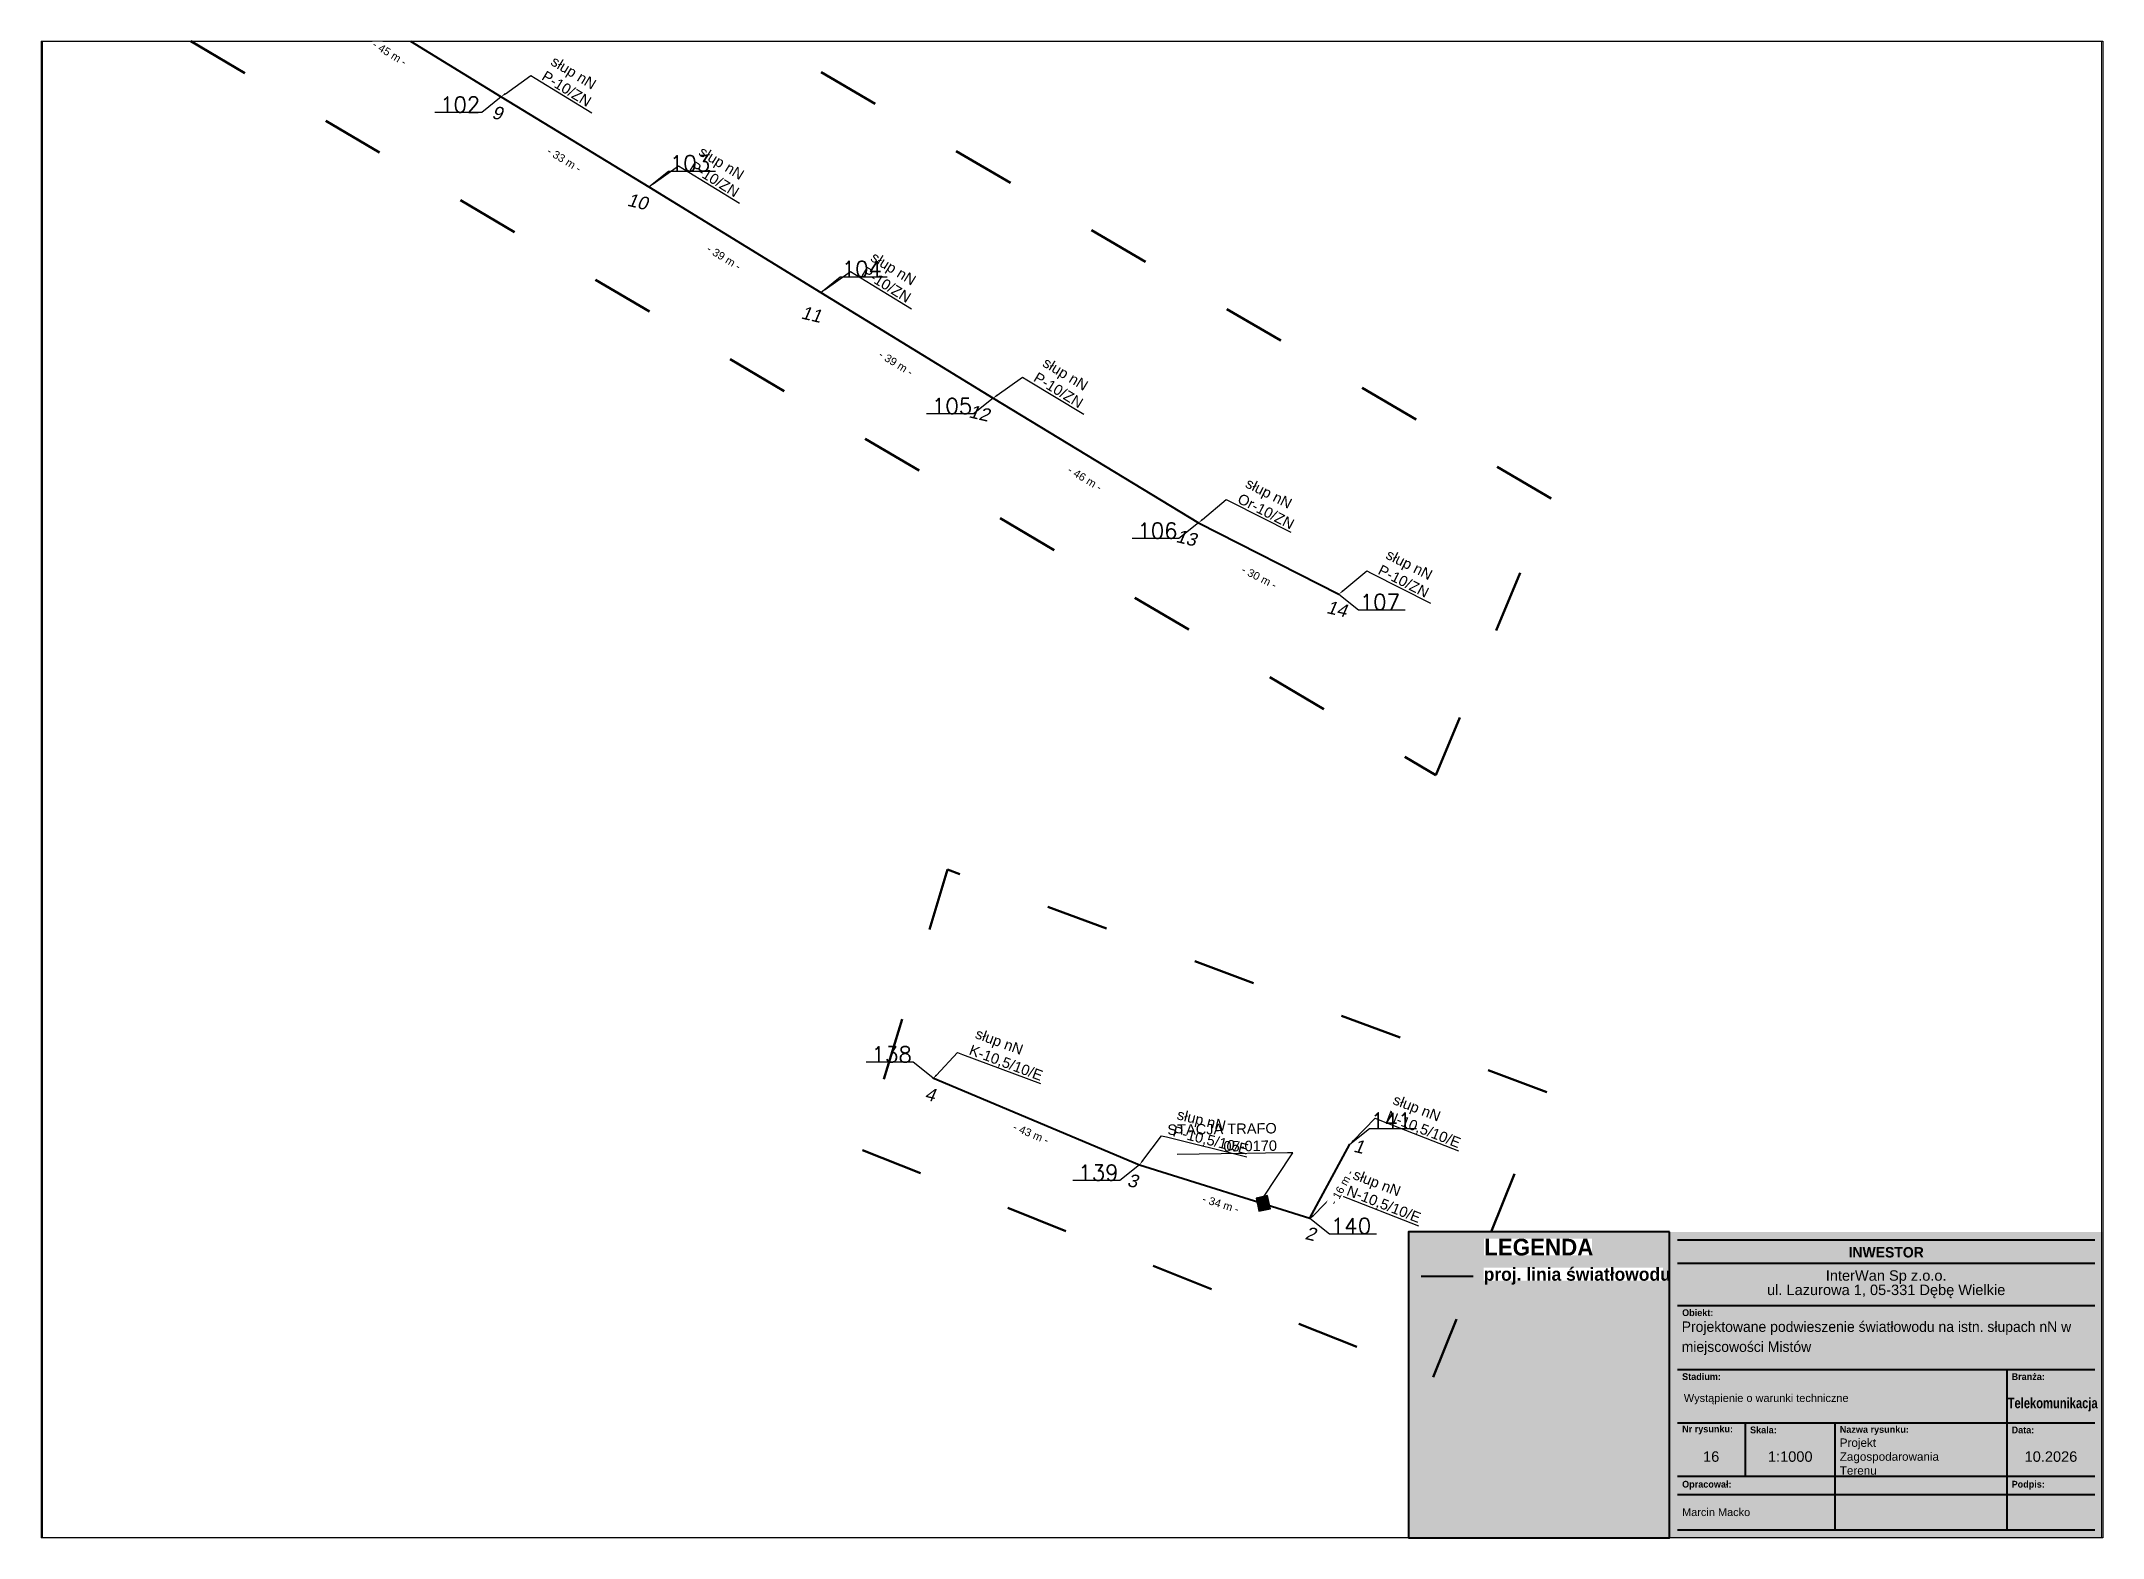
# Paper-space layout '16' of a CAD drawing. Header units: metres, sheet in millimetres. Extents: x 0 to 395, y 0 to 287.
# The model-space entities are those that its viewports show. They can reach past a viewport. Long polylines and large blocks are cut down to what shows.
import ezdxf
from ezdxf import colors
from ezdxf.entities.mleader import LeaderData, LeaderLine
from ezdxf.math import Vec2, Vec3

# ---------------------------------------------------------------- set-up
doc = ezdxf.new("R2010")
doc.units = ezdxf.units.M
doc.header["$MEASUREMENT"] = 0
doc.linetypes.add('ACAD_ISO03W100', pattern=[30, 12, -18])
doc.linetypes.add('DGN Style 2', pattern=[0.005224, 0.003135, -0.00209])
for name, color, linetype, lineweight in [('!TELE', 30, 'Continuous', 40), ('!trafo', 6, 'ACAD_ISO03W100', 50), ('@Tabelka', 7, 'Continuous', 13), ('_mm zasięg trafo', 6, 'ACAD_ISO03W100', 35), ('_numery slupow etap 4 cz. 2', 7, 'Continuous', 40), ('_światłowód', 30, 'Continuous', 50)]:
    doc.layers.add(name, color=color, linetype=linetype, lineweight=lineweight)
for name, color, linetype in [('!wymiary', 7, 'Continuous'), ('_MM opisy', 7, 'Continuous'), ('_mm trafo', 3, 'Continuous'), ('makro-numeracja-punktow', 7, 'Continuous')]:
    doc.layers.add(name, color=color, linetype=linetype)
doc.layers.add('@KonstrTabelki', color=253, linetype='DGN Style 2', lineweight=0, plot=False)
doc.styles.add('GeodText', font='romans.shx')
doc.styles.add('LEGENDA', font='arial.ttf')
doc.styles.get("Standard").update_dxf_attribs({"font": 'arial.ttf'})
doc.dimstyles.new('opis linie', dxfattribs={"dimtxt": 1.5, "dimasz": 2.5, "dimexe": 1.25, "dimexo": 0.625, "dimgap": 2.5, "dimtad": 4, "dimdec": 0, "dimtxsty": 'Standard', "dimcen": 2.5, "dimse1": 1, "dimse2": 1, "dimsd1": 1, "dimsd2": 1, "dimclrt": 256, "dimazin": 3, "dimtfac": 1, "dimtdec": 0, "dimtmove": 0, "dimatfit": 3, "dimtfill": 1})
doc.dimstyles.get("Standard").update_dxf_attribs({"dimtxt": 2.5, "dimasz": 2.5, "dimexe": 1.25, "dimexo": 0.625, "dimtad": 1, "dimtxsty": 'Standard', "dimcen": 2.5, "dimazin": 3, "dimtfac": 1, "dimtmove": 0, "dimatfit": 3})

# ---------------------------------------------------------------- blocks, each defined once
blk = doc.blocks.new('tabelka')
at = {"true_color": 0xffffff, "transparency": 33554687}
h = blk.add_hatch(color=7, dxfattribs=at)
h.dxf.hatch_style = 1
h.paths.add_polyline_path([(-83, 58.61), (0, 58.61), (0, 0), (-83, 0)])
at = {"layer": '@KonstrTabelki'}
blk.add_lwpolyline([(-51.29, 11.83), (-51.29, 22.05)], dxfattribs=at)
at = {"layer": '@Tabelka', "lineweight": 40}
for p, q in [((-81.5, 57.11), (-1.5, 57.11)), ((-81.5, 52.66), (-1.5, 52.66)), ((-81.5, 44.52), (-1.5, 44.52)), ((-81.5, 32.27), (-1.5, 32.27)), ((-81.5, 32.27), (-18.36, 32.27)), ((-18.36, 32.27), (-18.36, 22.05)), ((-81.5, 22.05), (-18.36, 22.05)), ((-68.48, 11.83), (-68.48, 22.05)), ((-51.29, 11.83), (-51.29, 22.05)), ((-18.36, 22.05), (-1.5, 22.05)), ((-18.36, 22.05), (-18.36, 11.83)), ((-51.29, 11.83), (-51.29, 18.64)), ((-18.36, 18.64), (-18.36, 11.83)), ((-51.29, 1.5), (-51.29, 15.11)), ((-18.36, 15.11), (-18.36, 1.5)), ((-81.5, 11.83), (-1.5, 11.83)), ((-81.5, 11.83), (-1.5, 11.83)), ((-81.5, 8.31), (-1.5, 8.31)), ((-81.5, 1.5), (-1.5, 1.5)), ((-81.5, 1.5), (-1.5, 1.5))]:
    blk.add_line(p, q, dxfattribs=at)
at = {"layer": '@Tabelka'}
for s, insert, char_height, attachment_point, line_spacing_factor in [('{\\fLato Light|b1|i0|c238|p34;INWESTOR}', (-41.5, 55.72), 2, 2, 0.825), ('{\\fLato Light|b1|i0|c238|p34;Obiekt:}', (-80.6, 43.13), 1.3, 4, 0.946154), ('{\\fLato Light|b1|i0|c238|p34;Branża:}', (-17.47, 30.88), 1.3, 4, 0.946154), ('Wystąpienie o warunki techniczne', (-80.27, 26.56), 1.5, 4, 0.825), ('{\\fLato Light|b1|i0|c238|p34;\\W0.8;Telekomunikacja}', (-9.6, 25.53), 2, 5, 0.76875), ('{\\fLato Light|b1|i0|c238|p34;Nr rysunku:}', (-80.6, 20.66), 1.3, 4, 0.946154), ('{\\fLato Light|b1|i0|c238|p34;Skala:}', (-67.58, 20.66), 1.3, 4, 0.946154), ('{\\fLato Light|b1|i0|c238|p34;Nazwa rysunku:}', (-50.39, 20.57), 1.3, 4, 0.946154), ('{\\fLato Light|b1|i0|c238|p34;Data:}', (-17.47, 20.66), 1.3, 4, 0.946154), ('10.2026', (-9.93, 15.55), 2, 5, 0.825), ('{\\fLato Light|b1|i0|c238|p34;Opracował:}', (-80.6, 10.07), 1.3, 4, 0.946154), ('{\\fLato Light|b1|i0|c238|p34;Podpis:}', (-17.47, 10.07), 1.3, 4, 0.946154)]:
    blk.add_mtext(s, dxfattribs=dict(at, insert=insert, char_height=char_height, attachment_point=attachment_point, line_spacing_factor=line_spacing_factor))
at = {"layer": '@Tabelka', "insert": (-41.5, 51.27), "char_height": 2, "attachment_point": 2, "line_spacing_factor": 0.825, "style": 'LEGENDA'}
blk.add_mtext('InterWan Sp z.o.o.\\Pul. Lazurowa 1, 05-331 Dębę Wielkie', dxfattribs=at)
at = {"layer": '@Tabelka', "attachment_point": 4}
for s, insert, char_height, width, line_spacing_factor in [('{\\fLato Light|b1|i0|c238|p34;Stadium:}', (-80.6, 30.88), 1.3, 8.6456, 0.946154), ('Marcin Macko', (-80.6, 4.9), 1.5, 27.9275, 0.825)]:
    blk.add_mtext(s, dxfattribs=dict(at, insert=insert, char_height=char_height, width=width, line_spacing_factor=line_spacing_factor))
blk = doc.blocks.new('legenda')
at = {"true_color": 0xffffff, "transparency": 33554687}
h = blk.add_hatch(color=7, dxfattribs=at)
h.dxf.hatch_style = 1
h.paths.add_polyline_path([(0, 58.61), (0, 0), (-50, 0), (-50, 58.61)])
at = {"lineweight": 40}
blk.add_lwpolyline([(0, 58.61), (-50, 58.61), (-50, 0)], dxfattribs=at)
at = {"layer": '_światłowód', "lineweight": 40}
blk.add_lwpolyline([(-47.62, 50.14), (-37.62, 50.14)], dxfattribs=at)
at = {"layer": '_mm zasięg trafo', "bg_fill": 3, "box_fill_scale": 1, "bg_fill_color": 256, "bg_fill_transparency": 0}
for s, width, heights, insert, char_height, attachment_point in [('{\\fLato Light|b1|i0|c238|p34;\\C7;LEGENDA}', 20.65, [-3.27], (-35.53, 57.31), 3.2, 1), ('\\pxt4;{\\fLato Light|b1|i0|c238|p34;\\C7;proj. linia światłowodu}', 34.3358, [-3.2], (-35.62, 50.14), 2.5, 4)]:
    blk.add_mtext_dynamic_manual_height_columns(s, width=width, gutter_width=1, heights=heights, dxfattribs=dict(at, insert=insert, char_height=char_height, attachment_point=attachment_point))
at = {"lineweight": 40}
blk.add_lwpolyline([(-50, 0), (0, 0), (0, 58.61)], dxfattribs=at)
blk.add_lwpolyline([(0, 58.61), (0, 0)])
blk = doc.blocks.new('*D189')
at = {"layer": '!wymiary', "insert": (7542825.96, 5788180.49), "char_height": 1.5, "attachment_point": 5, "rotation": 61.574, "bg_fill": 3, "box_fill_scale": 1.25, "bg_fill_color": 257, "bg_fill_transparency": 0}
blk.add_mtext('\\A1;- 16 m -', dxfattribs=at)
blk = doc.blocks.new('*D190')
at = {"layer": '!wymiary', "insert": (7542802.82, 5788177.29), "char_height": 1.5, "attachment_point": 5, "rotation": 342.6819, "bg_fill": 3, "box_fill_scale": 1.25, "bg_fill_color": 257, "bg_fill_transparency": 0}
blk.add_mtext('\\A1;- 34 m -', dxfattribs=at)
blk = doc.blocks.new('*D191')
at = {"layer": '!wymiary', "insert": (7542766.45, 5788190.8), "char_height": 1.5, "attachment_point": 5, "rotation": 337.1832, "bg_fill": 3, "box_fill_scale": 1.25, "bg_fill_color": 257, "bg_fill_transparency": 0}
blk.add_mtext('\\A1;- 43 m -', dxfattribs=at)
blk = doc.blocks.new('*D224')
at = {"layer": '!wymiary', "insert": (7542643.58, 5788397.87), "char_height": 1.5, "attachment_point": 5, "rotation": 328.5632, "bg_fill": 3, "box_fill_scale": 1.25, "bg_fill_color": 257, "bg_fill_transparency": 0}
blk.add_mtext('\\A1;- 45 m -', dxfattribs=at)
blk = doc.blocks.new('*D225')
at = {"layer": '!wymiary', "insert": (7542677.02, 5788377.45), "char_height": 1.5, "attachment_point": 5, "rotation": 328.6233, "bg_fill": 3, "box_fill_scale": 1.25, "bg_fill_color": 257, "bg_fill_transparency": 0}
blk.add_mtext('\\A1;- 33 m -', dxfattribs=at)
blk = doc.blocks.new('*D226')
at = {"layer": '!wymiary', "insert": (7542707.63, 5788358.7), "char_height": 1.5, "attachment_point": 5, "rotation": 328.4223, "bg_fill": 3, "box_fill_scale": 1.25, "bg_fill_color": 257, "bg_fill_transparency": 0}
blk.add_mtext('\\A1;- 39 m -', dxfattribs=at)
blk = doc.blocks.new('*D227')
at = {"layer": '!wymiary', "insert": (7542740.59, 5788338.44), "char_height": 1.5, "attachment_point": 5, "rotation": 328.4303, "bg_fill": 3, "box_fill_scale": 1.25, "bg_fill_color": 257, "bg_fill_transparency": 0}
blk.add_mtext('\\A1;- 39 m -', dxfattribs=at)
blk = doc.blocks.new('*D228')
at = {"layer": '!wymiary', "insert": (7542776.79, 5788316.35), "char_height": 1.5, "attachment_point": 5, "rotation": 328.7387, "bg_fill": 3, "box_fill_scale": 1.25, "bg_fill_color": 257, "bg_fill_transparency": 0}
blk.add_mtext('\\A1;- 46 m -', dxfattribs=at)
blk = doc.blocks.new('*D229')
at = {"layer": '!wymiary', "insert": (7542810.19, 5788297.41), "char_height": 1.5, "attachment_point": 5, "rotation": 333.0657, "bg_fill": 3, "box_fill_scale": 1.25, "bg_fill_color": 257, "bg_fill_transparency": 0}
blk.add_mtext('\\A1;- 30 m -', dxfattribs=at)
blk = doc.blocks.new('trafo')
at = {"layer": '_mm trafo'}
h = blk.add_hatch(color=256, dxfattribs=at)
h.dxf.hatch_style = 1
h.paths.add_polyline_path([(-1.15, 1.02), (-0.52, -1.51), (1.64, -0.96), (1.01, 1.59)])
at = {"layer": '_mm trafo', "flags": 128}
blk.add_lwpolyline([(-0.52, -1.52), (1.64, -0.96), (0.98, 1.58), (-1.17, 0.99), (-0.52, -1.52)], close=True, dxfattribs=at)

msp = doc.modelspace()

# ---------------------------------------------------------------- linework, layer by layer
at = {"layer": '!TELE'}
for points in [[(7542116.06, 5788604.01), (7542140.65, 5788598.81), (7542170.62, 5788592.6), (7542199.43, 5788586.71), (7542229.31, 5788580.48), (7542259.1, 5788574.41), (7542313.14, 5788560.67), (7542360.54, 5788543.14), (7542409.89, 5788524.88), (7542456.63, 5788507.04), (7542498.09, 5788492.29), (7542538.9, 5788466.74), (7542582.75, 5788439.74), (7542626.38, 5788413.08), (7542664.95, 5788389.51), (7542693.27, 5788372.24), (7542726.2, 5788352), (7542759.19, 5788331.72), (7542798.55, 5788307.83), (7542825.46, 5788294.16)], [(7542747.63, 5788201.45), (7542787.23, 5788184.79), (7542819.91, 5788174.6), (7542827.58, 5788188.77)]]:
    msp.add_lwpolyline(points, dxfattribs=at)
at = {"layer": '!trafo', "color": 3}
msp.add_lwpolyline([(7542375.07, 5788226.43), (7542421.08, 5788217.3), (7542447.12, 5788301.92), (7542560.44, 5788256.8), (7542575.33, 5788306.47), (7542418.48, 5788364.73), (7542250.69, 5788428.57)], dxfattribs=at)
msp.add_lwpolyline([(7542750.47, 5788241.41), (7542734.15, 5788187.63), (7542843.52, 5788144.08), (7542865.32, 5788198.75)], close=True, dxfattribs=at)

# ---------------------------------------------------------------- texts
at = {"layer": 'makro-numeracja-punktow', "lineweight": 30, "insert": (7542743.63, 5788204.45), "char_height": 3, "attachment_point": 9, "line_spacing_factor": 0.8, "style": 'GeodText'}
msp.add_mtext('138', dxfattribs=at)

# ---------------------------------------------------------------- next in the draw order: leaders
at = {"layer": '_MM opisy'}
ml = msp.add_multileader_mtext('Standard', dxfattribs=at)
ml.set_content('\\pxql;słup nN\\PP-10/ZN', color=256)
ml.set_leader_properties()
ml.build(insert=Vec2(0, 0))
ml.multileader.update_dxf_attribs({"has_text_frame": 1, "text_left_attachment_type": 5, "text_right_attachment_type": 5, "dogleg_length": 1, "arrow_head_size": 1})
ctx = ml.context
ctx.base_point, ctx.char_height, ctx.arrow_head_size, ctx.landing_gap_size, ctx.plane_origin, ctx.plane_x_axis, ctx.plane_y_axis = Vec3(7542671.46, 5788393.05), 2, 1, 1, Vec3(7542665.68, 5788387.4), Vec3(0.853762, -0.520663), Vec3(0.520663, 0.853762)
ctx.left_attachment, ctx.right_attachment = 5, 5
notes = []
notes.append((ctx, [(0, (1, 1, 0), (7542670.6, 5788393.57), (0.853762, -0.520663), 1, [(0, [(7542664.95, 5788389.51), (7542670.6, 5788393.57)], 0, [])])]))
ctx.mtext.insert, ctx.mtext.text_direction, ctx.mtext.rotation, ctx.mtext.flow_direction = Vec3(7542675.31, 5788397.45), Vec3(0.853762, -0.520663), 5.735558, 5
ctx.mtext.has_bg_fill, ctx.mtext.bg_color, ctx.mtext.bg_scale_factor, ctx.mtext.bg_transparency, ctx.mtext.use_window_bg_color = 1, -1023410175, 1, 0, 1
ml = msp.add_multileader_mtext('Standard', dxfattribs=at)
ml.set_content('\\pxql;słup nN\\PP-10/ZN', color=256)
ml.set_leader_properties()
ml.build(insert=Vec2(0, 0))
ml.multileader.update_dxf_attribs({"has_text_frame": 1, "text_left_attachment_type": 5, "text_right_attachment_type": 5, "dogleg_length": 1, "arrow_head_size": 1})
ctx = ml.context
ctx.base_point, ctx.char_height, ctx.arrow_head_size, ctx.landing_gap_size, ctx.plane_origin, ctx.plane_x_axis, ctx.plane_y_axis = Vec3(7542699.79, 5788375.75), 2, 1, 1, Vec3(7542693.99, 5788370.13), Vec3(0.851931, -0.523654), Vec3(0.523654, 0.851931)
ctx.left_attachment, ctx.right_attachment = 5, 5
notes.append((ctx, [(0, (1, 1, 0), (7542698.93, 5788376.28), (0.851931, -0.523654), 1, [(0, [(7542693.27, 5788372.24), (7542698.93, 5788376.28)], 0, [])])]))
ctx.mtext.insert, ctx.mtext.text_direction, ctx.mtext.rotation, ctx.mtext.flow_direction = Vec3(7542703.66, 5788380.14), Vec3(0.851931, -0.523654), 5.732051, 5
ctx.mtext.has_bg_fill, ctx.mtext.bg_color, ctx.mtext.bg_scale_factor, ctx.mtext.bg_transparency, ctx.mtext.use_window_bg_color = 1, -1023410175, 1, 0, 1
ml = msp.add_multileader_mtext('Standard', dxfattribs=at)
ml.set_content('\\pxql;słup nN\\PP-10/ZN', color=256)
ml.set_leader_properties()
ml.build(insert=Vec2(0, 0))
ml.multileader.update_dxf_attribs({"has_text_frame": 1, "text_left_attachment_type": 5, "text_right_attachment_type": 5, "dogleg_length": 1, "arrow_head_size": 1})
ctx = ml.context
ctx.base_point, ctx.char_height, ctx.arrow_head_size, ctx.landing_gap_size, ctx.plane_origin, ctx.plane_x_axis, ctx.plane_y_axis = Vec3(7542732.71, 5788355.51), 2, 1, 1, Vec3(7542726.92, 5788349.89), Vec3(0.852004, -0.523535), Vec3(0.523535, 0.852004)
ctx.left_attachment, ctx.right_attachment = 5, 5
notes.append((ctx, [(0, (1, 1, 0), (7542731.86, 5788356.04), (0.852004, -0.523535), 1, [(0, [(7542726.2, 5788352), (7542731.86, 5788356.04)], 0, [])])]))
ctx.mtext.insert, ctx.mtext.text_direction, ctx.mtext.rotation, ctx.mtext.flow_direction = Vec3(7542736.59, 5788359.91), Vec3(0.852004, -0.523535), 5.73219, 5
ctx.mtext.has_bg_fill, ctx.mtext.bg_color, ctx.mtext.bg_scale_factor, ctx.mtext.bg_transparency, ctx.mtext.use_window_bg_color = 1, -1023410175, 1, 0, 1
ml = msp.add_multileader_mtext('Standard', dxfattribs=at)
ml.set_content('\\pxql;słup nN\\PP-10/ZN', color=256)
ml.set_leader_properties()
ml.build(insert=Vec2(0, 0))
ml.multileader.update_dxf_attribs({"has_text_frame": 1, "text_left_attachment_type": 5, "text_right_attachment_type": 5, "dogleg_length": 1, "arrow_head_size": 1})
ctx = ml.context
ctx.base_point, ctx.char_height, ctx.arrow_head_size, ctx.landing_gap_size, ctx.plane_origin, ctx.plane_x_axis, ctx.plane_y_axis = Vec3(7542765.69, 5788335.28), 2, 1, 1, Vec3(7542759.92, 5788329.62), Vec3(0.85481, -0.518941), Vec3(0.518941, 0.85481)
ctx.left_attachment, ctx.right_attachment = 5, 5
notes.append((ctx, [(0, (1, 1, 0), (7542764.83, 5788335.79), (0.85481, -0.518941), 1, [(0, [(7542759.19, 5788331.72), (7542764.83, 5788335.79)], 0, [])])]))
ctx.mtext.insert, ctx.mtext.text_direction, ctx.mtext.rotation, ctx.mtext.flow_direction = Vec3(7542769.54, 5788339.69), Vec3(0.85481, -0.518941), 5.737573, 5
ctx.mtext.has_bg_fill, ctx.mtext.bg_color, ctx.mtext.bg_scale_factor, ctx.mtext.bg_transparency, ctx.mtext.use_window_bg_color = 1, -1023410175, 1, 0, 1
ml = msp.add_multileader_mtext('Standard', dxfattribs=at)
ml.set_content('\\pxql;słup nN\\POr-10/ZN', color=256)
ml.set_leader_properties()
ml.build(insert=Vec2(0, 0))
ml.multileader.update_dxf_attribs({"has_text_frame": 1, "text_left_attachment_type": 5, "text_right_attachment_type": 5, "dogleg_length": 1, "arrow_head_size": 1})
ctx = ml.context
ctx.base_point, ctx.char_height, ctx.arrow_head_size, ctx.landing_gap_size, ctx.plane_origin, ctx.plane_x_axis, ctx.plane_y_axis = Vec3(7542804.76, 5788311.86), 2, 1, 1, Vec3(7542799.44, 5788305.79), Vec3(0.891526, -0.452969), Vec3(0.452969, 0.891526)
ctx.left_attachment, ctx.right_attachment = 5, 5
notes.append((ctx, [(0, (1, 1, 0), (7542803.87, 5788312.32), (0.891526, -0.452969), 1, [(0, [(7542798.55, 5788307.83), (7542803.87, 5788312.32)], 0, [])])]))
ctx.mtext.insert, ctx.mtext.text_direction, ctx.mtext.rotation, ctx.mtext.flow_direction = Vec3(7542808.26, 5788316.55), Vec3(0.891526, -0.452969), 5.813093, 5
ctx.mtext.has_bg_fill, ctx.mtext.bg_color, ctx.mtext.bg_scale_factor, ctx.mtext.bg_transparency, ctx.mtext.use_window_bg_color = 1, -1023410175, 1, 0, 1
ml = msp.add_multileader_mtext('Standard', dxfattribs=at)
ml.set_content('\\pxql;słup nN\\PP-10/ZN', color=256)
ml.set_leader_properties()
ml.build(insert=Vec2(0, 0))
ml.multileader.update_dxf_attribs({"has_text_frame": 1, "text_left_attachment_type": 5, "text_right_attachment_type": 5, "dogleg_length": 1, "arrow_head_size": 1})
ctx = ml.context
ctx.base_point, ctx.char_height, ctx.arrow_head_size, ctx.landing_gap_size, ctx.plane_origin, ctx.plane_x_axis, ctx.plane_y_axis = Vec3(7542831.67, 5788298.19), 2, 1, 1, Vec3(7542826.35, 5788292.11), Vec3(0.891526, -0.452969), Vec3(0.452969, 0.891526)
ctx.left_attachment, ctx.right_attachment = 5, 5
notes.append((ctx, [(0, (1, 1, 0), (7542830.78, 5788298.64), (0.891526, -0.452969), 1, [(0, [(7542825.46, 5788294.16), (7542830.78, 5788298.64)], 0, [])])]))
ctx.mtext.insert, ctx.mtext.text_direction, ctx.mtext.rotation, ctx.mtext.flow_direction = Vec3(7542835.18, 5788302.88), Vec3(0.891526, -0.452969), 5.813093, 5
ctx.mtext.has_bg_fill, ctx.mtext.bg_color, ctx.mtext.bg_scale_factor, ctx.mtext.bg_transparency, ctx.mtext.use_window_bg_color = 1, -1023410175, 1, 0, 1
ml = msp.add_multileader_mtext('Standard', dxfattribs=at)
ml.set_content('\\pxql;słup nN\\PN-10,5/10/E', color=256)
ml.set_leader_properties()
ml.build(insert=Vec2(0, 0))
ml.multileader.update_dxf_attribs({"has_text_frame": 1, "text_left_attachment_type": 5, "text_right_attachment_type": 5, "dogleg_length": 1, "arrow_head_size": 1})
ctx = ml.context
ctx.base_point, ctx.char_height, ctx.arrow_head_size, ctx.landing_gap_size, ctx.plane_origin, ctx.plane_x_axis, ctx.plane_y_axis = Vec3(7542825.68, 5788179.01), 2, 1, 1, Vec3(7542820.97, 5788172.45), Vec3(0.931403, -0.363989), Vec3(0.363989, 0.931403)
ctx.left_attachment, ctx.right_attachment = 5, 5
notes.append((ctx, [(0, (1, 1, 0), (7542824.75, 5788179.37), (0.931403, -0.363989), 1, [(0, [(7542819.89, 5788174.39), (7542824.75, 5788179.37)], 0, [])])]))
ctx.mtext.insert, ctx.mtext.text_direction, ctx.mtext.rotation, ctx.mtext.flow_direction = Vec3(7542828.71, 5788184.02), Vec3(0.931403, -0.363989), 5.910638, 5
ctx.mtext.has_bg_fill, ctx.mtext.bg_color, ctx.mtext.bg_scale_factor, ctx.mtext.bg_transparency, ctx.mtext.use_window_bg_color = 1, -1023410175, 1, 0, 1
for ctx, leaders in notes:
    for number, flags, end, landing, length, lines in leaders:
        leader = LeaderData()
        leader.index, (leader.has_last_leader_line, leader.has_dogleg_vector, leader.attachment_direction) = number, flags
        leader.last_leader_point, leader.dogleg_vector, leader.dogleg_length = Vec3(end), Vec3(landing), length
        for number, points, colour, breaks in lines:
            line = LeaderLine()
            line.index, line.vertices, line.color, line.breaks = number, Vec3.list(points), colors.encode_raw_color(colour), breaks
            leader.lines.append(line)
        ctx.leaders.append(leader)

# ---------------------------------------------------------------- next in the draw order: linework, layer by layer
at = {"layer": '!trafo', "color": 3}
msp.add_lwpolyline([(7542069.24, 5788579.5), (7542112.55, 5788543.58), (7542130.04, 5788581.62), (7542466.51, 5788482.09), (7542844.03, 5788259.49), (7542866.16, 5788312.53), (7542503.5, 5788524.2), (7542139.52, 5788630.94), (7542169.31, 5788722.61), (7542104.89, 5788742.32), (7542069.24, 5788579.5)], dxfattribs=at)

# ---------------------------------------------------------------- next in the draw order: texts
at = {"layer": 'makro-numeracja-punktow', "lineweight": 30, "char_height": 3, "attachment_point": 7, "line_spacing_factor": 0.8, "style": 'GeodText'}
for s, insert in [('103', (7542697.27, 5788375.24)), ('104', (7542730.2, 5788355)), ('107', (7542829.46, 5788291.16))]:
    msp.add_mtext(s, dxfattribs=dict(at, insert=insert))

# ---------------------------------------------------------------- next in the draw order: leaders
at = {"layer": '_MM opisy'}
ml = msp.add_multileader_mtext('Standard', dxfattribs=at)
ml.set_content('\\pxql;słup nN\\PN-10,5/10/E', color=256)
ml.set_leader_properties()
ml.build(insert=Vec2(0, 0))
ml.multileader.update_dxf_attribs({"has_text_frame": 1, "text_left_attachment_type": 5, "text_right_attachment_type": 5, "dogleg_length": 1, "arrow_head_size": 1})
ctx = ml.context
ctx.base_point, ctx.char_height, ctx.arrow_head_size, ctx.landing_gap_size, ctx.plane_origin, ctx.plane_x_axis, ctx.plane_y_axis = Vec3(7542833.32, 5788193.36), 2, 1, 1, Vec3(7542828.62, 5788186.8), Vec3(0.931403, -0.363989), Vec3(0.363989, 0.931403)
ctx.left_attachment, ctx.right_attachment = 5, 5
notes = []
notes.append((ctx, [(0, (1, 1, 0), (7542832.39, 5788193.73), (0.931403, -0.363989), 1, [(0, [(7542827.54, 5788188.74), (7542832.39, 5788193.73)], 0, [])])]))
ctx.mtext.insert, ctx.mtext.text_direction, ctx.mtext.rotation, ctx.mtext.flow_direction = Vec3(7542836.35, 5788198.37), Vec3(0.931403, -0.363989), 5.910638, 5
ctx.mtext.has_bg_fill, ctx.mtext.bg_color, ctx.mtext.bg_scale_factor, ctx.mtext.bg_transparency, ctx.mtext.use_window_bg_color = 1, -1023410175, 1, 0, 1
for ctx, leaders in notes:
    for number, flags, end, landing, length, lines in leaders:
        leader = LeaderData()
        leader.index, (leader.has_last_leader_line, leader.has_dogleg_vector, leader.attachment_direction) = number, flags
        leader.last_leader_point, leader.dogleg_vector, leader.dogleg_length = Vec3(end), Vec3(landing), length
        for number, points, colour, breaks in lines:
            line = LeaderLine()
            line.index, line.vertices, line.color, line.breaks = number, Vec3.list(points), colors.encode_raw_color(colour), breaks
            leader.lines.append(line)
        ctx.leaders.append(leader)

# ---------------------------------------------------------------- next in the draw order: texts
at = {"layer": 'makro-numeracja-punktow', "lineweight": 30, "insert": (7542831.58, 5788191.77), "char_height": 3, "attachment_point": 7, "line_spacing_factor": 0.8, "style": 'GeodText'}
msp.add_mtext('141', dxfattribs=at)

# ---------------------------------------------------------------- next in the draw order: dimensions: what is measured, and where the dimension line sits
at = {"layer": '!wymiary'}
for p1, p2, picture, middle in [((7542626.38, 5788413.08), (7542664.95, 5788389.51), '*D224', (7542643.58, 5788397.87)), ((7542827.58, 5788188.77), (7542819.91, 5788174.6), '*D189', (7542825.96, 5788180.49))]:
    dim = msp.add_aligned_dim(p1=p1, p2=p2, distance=-0.75, dimstyle='opis linie', dxfattribs=at)
    dim.commit()
    dim.dimension.update_dxf_attribs({"geometry": picture, "text_midpoint": middle})

# ---------------------------------------------------------------- next in the draw order: texts
at = {"layer": '_numery slupow etap 4 cz. 2', "oblique": 10}
msp.add_text('1', height=2.5, rotation=346.8099, dxfattribs=at).set_placement((7542828.12, 5788187.33))
at = {"layer": 'makro-numeracja-punktow', "lineweight": 30, "char_height": 3, "line_spacing_factor": 0.8, "style": 'GeodText'}
for s, insert, attachment_point in [('102', (7542660.95, 5788386.51), 9), ('140', (7542823.91, 5788171.6), 7)]:
    msp.add_mtext(s, dxfattribs=dict(at, insert=insert, attachment_point=attachment_point))

# ---------------------------------------------------------------- next in the draw order: dimensions: what is measured, and where the dimension line sits
at = {"layer": '!wymiary'}
for p1, p2, picture, middle in [((7542664.95, 5788389.51), (7542693.27, 5788372.24), '*D225', (7542677.02, 5788377.45)), ((7542819.91, 5788174.6), (7542787.23, 5788184.79), '*D190', (7542802.82, 5788177.29))]:
    dim = msp.add_aligned_dim(p1=p1, p2=p2, distance=-0.75, dimstyle='opis linie', dxfattribs=at)
    dim.commit()
    dim.dimension.update_dxf_attribs({"geometry": picture, "text_midpoint": middle})

# ---------------------------------------------------------------- next in the draw order: leaders
at = {"layer": 'makro-numeracja-punktow', "lineweight": 30, "has_arrowhead": 0, "annotation_type": 0, "has_hookline": 1, "hookline_direction": 0, "text_width": 8.19}
msp.add_leader([(7542827.58, 5788188.77), (7542831.31, 5788191.77), (7542831.49, 5788191.77)], dimstyle='Standard', dxfattribs=at)

# ---------------------------------------------------------------- next in the draw order: block references
at = {"rotation": 357.3066721443945}
msp.add_blockref('trafo', (7542810.74, 5788177.39), dxfattribs=at)

# ---------------------------------------------------------------- next in the draw order: texts
at = {"layer": '_numery slupow etap 4 cz. 2', "oblique": 10}
for s, p in [('9', (7542663.02, 5788385.42)), ('2', (7542818.83, 5788170.6))]:
    msp.add_text(s, height=2.5, rotation=346.8099, dxfattribs=at).set_placement(p)

# ---------------------------------------------------------------- next in the draw order: dimensions: what is measured, and where the dimension line sits
at = {"layer": '!wymiary'}
for p1, p2, picture, middle in [((7542693.27, 5788372.24), (7542726.2, 5788352), '*D226', (7542707.63, 5788358.7)), ((7542787.23, 5788184.79), (7542747.63, 5788201.45), '*D191', (7542766.45, 5788190.8))]:
    dim = msp.add_aligned_dim(p1=p1, p2=p2, distance=-0.75, dimstyle='opis linie', dxfattribs=at)
    dim.commit()
    dim.dimension.update_dxf_attribs({"geometry": picture, "text_midpoint": middle})

# ---------------------------------------------------------------- next in the draw order: leaders
at = {"layer": 'makro-numeracja-punktow', "lineweight": 30, "has_arrowhead": 0, "annotation_type": 0, "has_hookline": 1, "hookline_direction": 0, "text_width": 8.19, "horizontal_direction": (-1, 0, 0)}
msp.add_leader([(7542664.95, 5788389.51), (7542661.22, 5788386.51), (7542661.04, 5788386.51)], dimstyle='Standard', dxfattribs=at)
at = {"layer": 'makro-numeracja-punktow', "lineweight": 30, "has_arrowhead": 0, "annotation_type": 0, "has_hookline": 1, "hookline_direction": 0, "text_width": 8.19}
msp.add_leader([(7542819.91, 5788174.6), (7542823.64, 5788171.6), (7542823.82, 5788171.6)], dimstyle='Standard', dxfattribs=at)

# ---------------------------------------------------------------- next in the draw order: texts
at = {"layer": '_numery slupow etap 4 cz. 2', "oblique": 10}
for s, p in [('10', (7542688.95, 5788368.64)), ('4', (7542745.97, 5788197.3)), ('3', (7542784.75, 5788180.77))]:
    msp.add_text(s, height=2.5, rotation=346.8099, dxfattribs=at).set_placement(p)
at = {"layer": 'makro-numeracja-punktow', "lineweight": 30, "insert": (7542783.23, 5788181.79), "char_height": 3, "attachment_point": 9, "line_spacing_factor": 0.8, "style": 'GeodText'}
msp.add_mtext('139', dxfattribs=at)

# ---------------------------------------------------------------- next in the draw order: dimensions: what is measured, and where the dimension line sits
at = {"layer": '!wymiary'}
dim = msp.add_aligned_dim(p1=(7542726.2, 5788352), p2=(7542759.19, 5788331.72), distance=-0.75, dimstyle='opis linie', dxfattribs=at)
dim.commit()
dim.dimension.update_dxf_attribs({"geometry": '*D227', "text_midpoint": (7542740.59, 5788338.44)})

# ---------------------------------------------------------------- next in the draw order: leaders
at = {"layer": 'makro-numeracja-punktow', "lineweight": 30, "has_arrowhead": 0, "annotation_type": 0, "has_hookline": 1, "hookline_direction": 0, "text_width": 8.19}
msp.add_leader([(7542693.27, 5788372.24), (7542697, 5788375.24), (7542697.18, 5788375.24)], dimstyle='Standard', dxfattribs=at)

# ---------------------------------------------------------------- next in the draw order: texts
at = {"layer": '_numery slupow etap 4 cz. 2', "oblique": 10}
msp.add_text('11', height=2.5, rotation=346.8099, dxfattribs=at).set_placement((7542722.26, 5788347.03))
at = {"layer": 'makro-numeracja-punktow', "lineweight": 30, "insert": (7542755.19, 5788328.72), "char_height": 3, "attachment_point": 9, "line_spacing_factor": 0.8, "style": 'GeodText'}
msp.add_mtext('105', dxfattribs=at)

# ---------------------------------------------------------------- next in the draw order: dimensions: what is measured, and where the dimension line sits
at = {"layer": '!wymiary'}
dim = msp.add_aligned_dim(p1=(7542759.19, 5788331.72), p2=(7542798.55, 5788307.83), distance=-0.75, dimstyle='opis linie', dxfattribs=at)
dim.commit()
dim.dimension.update_dxf_attribs({"geometry": '*D228', "text_midpoint": (7542776.79, 5788316.35)})

# ---------------------------------------------------------------- next in the draw order: leaders
at = {"layer": '_MM opisy'}
ml = msp.add_multileader_mtext('Standard', dxfattribs=at)
ml.set_content('\\pxql;słup nN\\PK-10,5/10/E', color=256)
ml.set_leader_properties()
ml.build(insert=Vec2(0, 0))
ml.multileader.update_dxf_attribs({"has_text_frame": 1, "text_left_attachment_type": 5, "text_right_attachment_type": 5, "dogleg_length": 1, "arrow_head_size": 1})
ctx = ml.context
ctx.base_point, ctx.char_height, ctx.arrow_head_size, ctx.landing_gap_size, ctx.plane_origin, ctx.plane_x_axis, ctx.plane_y_axis = Vec3(7542753.35, 5788205.96), 2, 1, 1, Vec3(7542748.75, 5788199.33), Vec3(0.937011, -0.3493), Vec3(0.3493, 0.937011)
ctx.left_attachment, ctx.right_attachment = 5, 5
notes = []
notes.append((ctx, [(0, (1, 1, 0), (7542752.41, 5788206.31), (0.937011, -0.3493), 1, [(0, [(7542747.64, 5788201.26), (7542752.41, 5788206.31)], 0, [])])]))
ctx.mtext.insert, ctx.mtext.text_direction, ctx.mtext.rotation, ctx.mtext.flow_direction = Vec3(7542756.3, 5788211.02), Vec3(0.937011, -0.3493), 5.926361, 5
ctx.mtext.has_bg_fill, ctx.mtext.bg_color, ctx.mtext.bg_scale_factor, ctx.mtext.bg_transparency, ctx.mtext.use_window_bg_color = 1, -1023410175, 1, 0, 1
ml = msp.add_multileader_mtext('Standard', dxfattribs=at)
ml.set_content('\\pxql;słup nN\\PP-10,5/10/E', color=256)
ml.set_leader_properties()
ml.build(insert=Vec2(0, 0))
ml.multileader.update_dxf_attribs({"has_text_frame": 1, "text_left_attachment_type": 5, "text_right_attachment_type": 5, "dogleg_length": 1, "arrow_head_size": 1})
ctx = ml.context
ctx.base_point, ctx.char_height, ctx.arrow_head_size, ctx.landing_gap_size, ctx.plane_origin, ctx.plane_x_axis, ctx.plane_y_axis = Vec3(7542792.41, 5788190.14), 2, 1, 1, Vec3(7542788.59, 5788183.03), Vec3(0.970479, -0.241184), Vec3(0.241184, 0.970479)
ctx.left_attachment, ctx.right_attachment = 5, 5
notes.append((ctx, [(0, (1, 1, 0), (7542791.44, 5788190.38), (0.970479, -0.241184), 1, [(0, [(7542787.27, 5788184.82), (7542791.44, 5788190.38)], 0, [])])]))
ctx.mtext.insert, ctx.mtext.text_direction, ctx.mtext.rotation, ctx.mtext.flow_direction = Vec3(7542794.77, 5788195.5), Vec3(0.970479, -0.241184), 6.039599, 5
ctx.mtext.has_bg_fill, ctx.mtext.bg_color, ctx.mtext.bg_scale_factor, ctx.mtext.bg_transparency, ctx.mtext.use_window_bg_color = 1, -1023410175, 1, 0, 1
at = {"layer": 'makro-numeracja-punktow', "lineweight": 30, "has_arrowhead": 0, "annotation_type": 0, "has_hookline": 1, "hookline_direction": 0, "text_width": 8.19}
msp.add_leader([(7542726.2, 5788352), (7542729.93, 5788355), (7542730.11, 5788355)], dimstyle='Standard', dxfattribs=at)
for ctx, leaders in notes:
    for number, flags, end, landing, length, lines in leaders:
        leader = LeaderData()
        leader.index, (leader.has_last_leader_line, leader.has_dogleg_vector, leader.attachment_direction) = number, flags
        leader.last_leader_point, leader.dogleg_vector, leader.dogleg_length = Vec3(end), Vec3(landing), length
        for number, points, colour, breaks in lines:
            line = LeaderLine()
            line.index, line.vertices, line.color, line.breaks = number, Vec3.list(points), colors.encode_raw_color(colour), breaks
            leader.lines.append(line)
        ctx.leaders.append(leader)

# ---------------------------------------------------------------- next in the draw order: texts
at = {"layer": '_numery slupow etap 4 cz. 2', "oblique": 10}
msp.add_text('12', height=2.5, rotation=346.8099, dxfattribs=at).set_placement((7542754.42, 5788328.09))
at = {"layer": 'makro-numeracja-punktow', "lineweight": 30, "insert": (7542794.55, 5788304.83), "char_height": 3, "attachment_point": 9, "line_spacing_factor": 0.8, "style": 'GeodText'}
msp.add_mtext('106', dxfattribs=at)

# ---------------------------------------------------------------- next in the draw order: dimensions: what is measured, and where the dimension line sits
at = {"layer": '!wymiary'}
dim = msp.add_aligned_dim(p1=(7542798.55, 5788307.83), p2=(7542825.46, 5788294.16), distance=-0.75, dimstyle='opis linie', dxfattribs=at)
dim.commit()
dim.dimension.update_dxf_attribs({"geometry": '*D229', "text_midpoint": (7542810.19, 5788297.41)})

# ---------------------------------------------------------------- next in the draw order: leaders
at = {"layer": '_mm trafo', "color": 3}
ml = msp.add_multileader_mtext('Standard', dxfattribs=at)
ml.set_content('STACJA TRAFO\\P05-0170', color=3)
ml.set_leader_properties()
ml.build(insert=Vec2(0, 0))
ml.multileader.update_dxf_attribs({"has_text_frame": 1, "text_left_attachment_type": 5, "text_right_attachment_type": 5, "dogleg_length": 1, "arrow_head_size": 1.5})
ctx = ml.context
ctx.base_point, ctx.char_height, ctx.arrow_head_size, ctx.plane_origin, ctx.plane_x_axis, ctx.plane_y_axis = Vec3(7542790.92, 5788186.72), 2, 1.5, Vec3(7542837.73, 5788168.16), Vec3(0.999891, 0.014731), Vec3(-0.014731, 0.999891)
ctx.left_attachment, ctx.right_attachment, ctx.text_align_type, ctx.attachment_type = 5, 5, 2, 2
notes = []
notes.append((ctx, [(0, (1, 1, 0), (7542816.62, 5788187.09), (-0.999891, -0.014731), 1, [(0, [(7542809.92, 5788176.98), (7542816.62, 5788187.09)], 0, [])])]))
ctx.mtext.insert, ctx.mtext.text_direction, ctx.mtext.rotation, ctx.mtext.alignment, ctx.mtext.flow_direction = Vec3(7542813.53, 5788192.83), Vec3(0.999891, 0.014731), 0.014731, 3, 5
at = {"layer": 'makro-numeracja-punktow', "lineweight": 30, "has_arrowhead": 0, "annotation_type": 0, "has_hookline": 1, "hookline_direction": 0, "text_width": 8.19, "horizontal_direction": (-1, 0, 0)}
for points in [[(7542759.19, 5788331.72), (7542755.46, 5788328.72), (7542755.28, 5788328.72)], [(7542747.63, 5788201.45), (7542743.9, 5788204.45), (7542743.72, 5788204.45)], [(7542787.23, 5788184.79), (7542783.5, 5788181.79), (7542783.32, 5788181.79)]]:
    msp.add_leader(points, dimstyle='Standard', dxfattribs=at)
for ctx, leaders in notes:
    for number, flags, end, landing, length, lines in leaders:
        leader = LeaderData()
        leader.index, (leader.has_last_leader_line, leader.has_dogleg_vector, leader.attachment_direction) = number, flags
        leader.last_leader_point, leader.dogleg_vector, leader.dogleg_length = Vec3(end), Vec3(landing), length
        for number, points, colour, breaks in lines:
            line = LeaderLine()
            line.index, line.vertices, line.color, line.breaks = number, Vec3.list(points), colors.encode_raw_color(colour), breaks
            leader.lines.append(line)
        ctx.leaders.append(leader)

# ---------------------------------------------------------------- next in the draw order: texts
at = {"layer": '_numery slupow etap 4 cz. 2', "oblique": 10}
for s, p in [('13', (7542794.09, 5788304.19)), ('14', (7542822.94, 5788290.58))]:
    msp.add_text(s, height=2.5, rotation=346.8099, dxfattribs=at).set_placement(p)

# ---------------------------------------------------------------- next in the draw order: leaders
at = {"layer": 'makro-numeracja-punktow', "lineweight": 30, "has_arrowhead": 0, "annotation_type": 0, "has_hookline": 1, "hookline_direction": 0, "text_width": 8.19, "horizontal_direction": (-1, 0, 0)}
msp.add_leader([(7542798.55, 5788307.83), (7542794.82, 5788304.83), (7542794.64, 5788304.83)], dimstyle='Standard', dxfattribs=at)
at = {"layer": 'makro-numeracja-punktow', "lineweight": 30, "has_arrowhead": 0, "annotation_type": 0, "has_hookline": 1, "hookline_direction": 0, "text_width": 8.19}
msp.add_leader([(7542825.46, 5788294.16), (7542829.19, 5788291.16), (7542829.37, 5788291.16)], dimstyle='Standard', dxfattribs=at)

psp = doc.layouts.new('16')

# ---------------------------------------------------------------- block references
psp.add_blockref('tabelka', (395, 0))

# ---------------------------------------------------------------- texts
at = {"color": 18, "true_color": 0x000000, "insert": (314.32, 41.46), "char_height": 2, "width": 76.9558, "attachment_point": 1, "line_spacing_factor": 0.825, "style": 'LEGENDA'}
psp.add_mtext('\\pxsm1.15,ql;{\\fLato Light|b0|i0|c238|p34;\\C256;Projektowane podwieszenie światłowodu na istn. słupach nN w miejscowości Mistów}', dxfattribs=at)
at = {"char_height": 2, "attachment_point": 5, "line_spacing_factor": 0.825, "style": 'LEGENDA'}
for s, insert in [('16', (319.97, 15.55)), ('1:1000', (335.12, 15.55))]:
    psp.add_mtext(s, dxfattribs=dict(at, insert=insert))
at = {"color": 1, "insert": (344.61, 15.55, 1), "char_height": 1.6, "width": 26.3577, "attachment_point": 4, "style": 'LEGENDA'}
psp.add_mtext('{\\C18;\\c0;Projekt Zagospodarowania Terenu}', dxfattribs=at)

# ---------------------------------------------------------------- next in the draw order: block references
psp.add_blockref('legenda', (312, 0))

# ---------------------------------------------------------------- next in the draw order: linework, layer by layer
psp.add_lwpolyline([(395, 0), (0.24, 0), (0.24, 286.83), (395, 286.83)], close=True)

# ---------------------------------------------------------------- next in the draw order: viewports
at = {"layer": 'VIEWPORTS'}
psp.add_viewport(center=(197.38, 143.41), size=(394.76, 286.8295), view_center_point=(7542774.2, 5788256.73), view_height=286.8295, dxfattribs=at)

doc.saveas('drawing.dxf')
